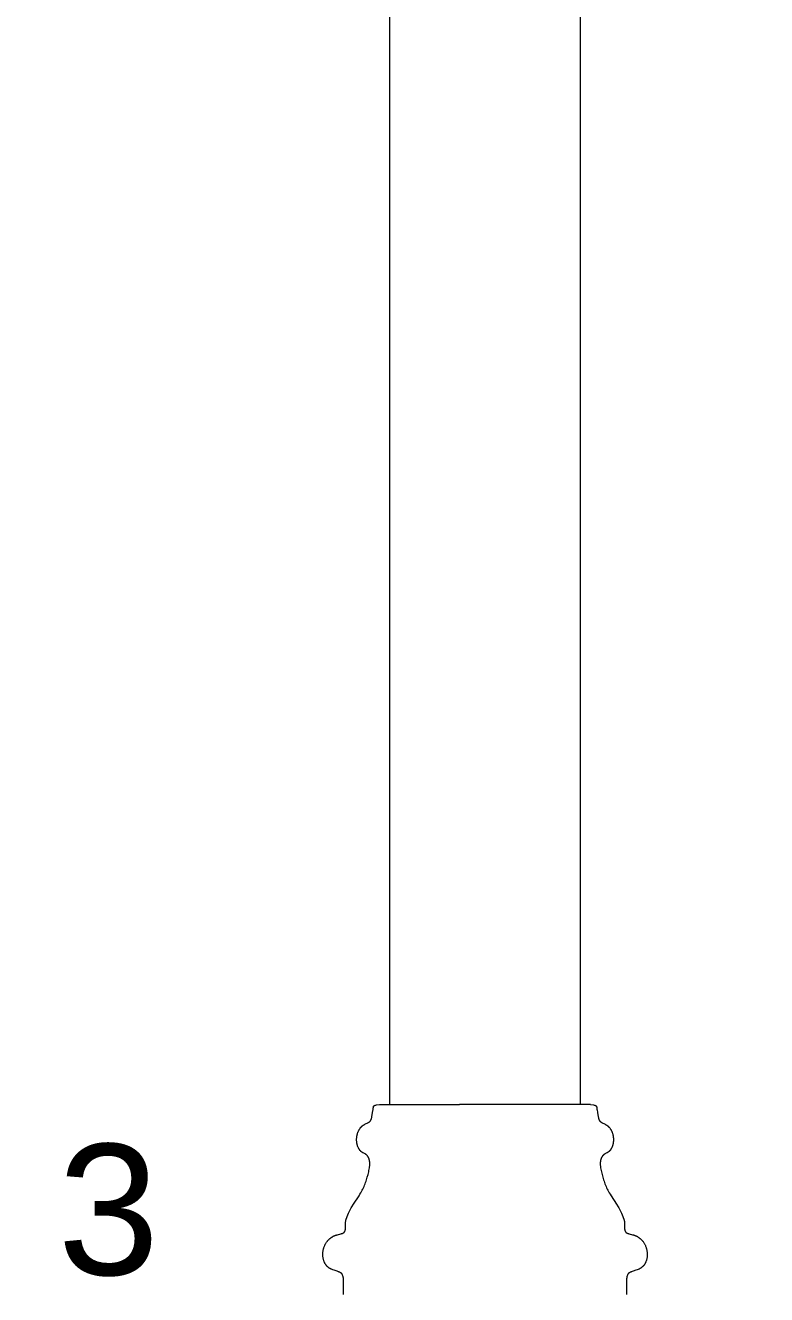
# Model space of a CAD drawing. Header units: inches. Extents: x -13 to 609, y -6 to 131.
# Drawn here: x 525.91 to 535.12, y 71.59 to 87.35 of the extents above; entities that cross this region are included whole.
import ezdxf

# ---------------------------------------------------------------- set-up
doc = ezdxf.new("R2010")
doc.units = ezdxf.units.IN
doc.header["$PDSIZE"] = -1
doc.layers.add('ZANO_R', color=7, linetype='Continuous', lineweight=0)
doc.styles.add('Arial', font='arial.ttf')
doc.styles.get("Standard").update_dxf_attribs({"font": 'ARIALUNI.TTF'})
doc.dimstyles.new('amerykanie', dxfattribs={"dimtxt": 50, "dimasz": 50, "dimexe": 0.5, "dimexo": 0.5, "dimgap": 1, "dimtad": 1, "dimdec": 0, "dimzin": 0, "dimlunit": 5, "dimtxsty": 'Standard', "dimcen": 0.09, "dimclrd": 1, "dimclre": 1, "dimclrt": 1, "dimazin": 0, "dimtfac": 1, "dimtdec": 0, "dimtmove": 0, "dimatfit": 3, "dimfxl": 1, "dimtzin": 0, "dimarcsym": 1})

# ---------------------------------------------------------------- blocks, each defined once
blk = doc.blocks.new('*D459')
at = {"layer": 'Defpoints', "color": 0}
for p in [(533.122, 67.832), (530.126, 65.842), (533.122, 65.842)]:
    blk.add_point(p, dxfattribs=at)
at = {"layer": 'ZANO_R', "color": 1, "lineweight": -2}
for p, q in [((525.914, 71.304), (527.978, 71.304)), ((527.978, 71.304), (531.624, 67.832)), ((530.126, 66.342), (530.126, 68.332)), ((533.122, 66.342), (533.122, 68.332)), ((529.126, 67.832), (528.126, 67.832)), ((530.126, 67.832), (533.122, 67.832)), ((534.122, 67.832), (535.122, 67.832))]:
    blk.add_line(p, q, dxfattribs=at)
at = {"layer": 'ZANO_R', "color": 1}
for points in [[(529.126, 67.665), (529.126, 67.998), (530.126, 67.832)], [(534.122, 67.998), (534.122, 67.665), (533.122, 67.832)]]:
    blk.add_solid(points, dxfattribs=at)
at = {"layer": 'ZANO_R', "color": 1, "insert": (526.946, 72.635), "char_height": 1.625, "attachment_point": 5, "style": 'Arial'}
blk.add_mtext('3', dxfattribs=at)

msp = doc.modelspace()

# ---------------------------------------------------------------- linework, layer by layer
at = {"layer": 'ZANO_R'}
for p, q in [((530.43693, 101.39293), (530.43693, 73.95198)), ((532.81095, 73.95198), (532.81095, 101.39293)), ((530.23708, 73.91827), (530.2373, 73.92035)), ((530.2373, 73.92035), (530.23745, 73.9214)), ((530.23745, 73.9214), (530.23763, 73.92246)), ((530.23763, 73.92246), (530.23773, 73.92299)), ((530.23773, 73.92299), (530.23785, 73.92352)), ((530.23785, 73.92352), (530.23797, 73.92404)), ((530.23797, 73.92404), (530.23811, 73.92457)), ((530.23811, 73.92457), (530.23826, 73.9251)), ((530.23826, 73.9251), (530.23842, 73.92562)), ((530.23842, 73.92562), (530.2386, 73.92614)), ((530.2386, 73.92614), (530.23879, 73.92666)), ((530.23879, 73.92666), (530.23899, 73.92717)), ((530.23899, 73.92717), (530.23922, 73.92768)), ((530.23922, 73.92768), (530.23946, 73.92819)), ((530.23946, 73.92819), (530.23972, 73.92869)), ((530.23972, 73.92869), (530.24, 73.92918)), ((530.24, 73.92918), (530.24014, 73.92943)), ((530.24014, 73.92943), (530.2403, 73.92968)), ((530.2403, 73.92968), (530.24045, 73.92992)), ((530.24045, 73.92992), (530.24061, 73.93016)), ((530.24061, 73.93016), (530.24078, 73.9304)), ((530.24078, 73.9304), (530.24095, 73.93064)), ((530.24095, 73.93064), (530.24113, 73.93088)), ((530.24113, 73.93088), (530.24132, 73.93111)), ((530.24132, 73.93111), (530.24151, 73.93134)), ((530.24151, 73.93134), (530.2417, 73.93157)), ((530.2417, 73.93157), (530.2419, 73.9318)), ((530.2419, 73.9318), (530.24211, 73.93203)), ((530.24211, 73.93203), (530.24232, 73.93226)), ((530.24232, 73.93226), (530.24254, 73.93248)), ((530.24254, 73.93248), (530.24287, 73.9328)), ((530.24287, 73.9328), (530.24321, 73.93311)), ((530.24321, 73.93311), (530.24357, 73.93342)), ((530.24357, 73.93342), (530.24394, 73.93373)), ((530.24394, 73.93373), (530.24432, 73.93403)), ((530.24432, 73.93403), (530.24472, 73.93432)), ((530.24472, 73.93432), (530.24512, 73.93461)), ((530.24512, 73.93461), (530.24554, 73.9349)), ((530.24554, 73.9349), (530.24597, 73.93518)), ((530.24597, 73.93518), (530.24641, 73.93546)), ((530.24641, 73.93546), (530.24732, 73.93601)), ((530.24732, 73.93601), (530.24827, 73.93653)), ((530.24827, 73.93653), (530.24925, 73.93704)), ((530.24925, 73.93704), (530.25027, 73.93753)), ((530.25027, 73.93753), (530.25131, 73.93801)), ((530.25131, 73.93801), (530.25238, 73.93847)), ((530.25238, 73.93847), (530.25347, 73.93892)), ((530.25347, 73.93892), (530.2557, 73.93976)), ((530.2557, 73.93976), (530.25798, 73.94054)), ((530.25798, 73.94054), (530.26028, 73.94127)), ((530.26028, 73.94127), (530.26257, 73.94193)), ((530.26257, 73.94193), (530.26704, 73.94311)), ((530.26704, 73.94311), (530.27475, 73.94486)), ((530.27475, 73.94486), (530.31187, 73.95198)), ((530.31195, 73.95198), (530.31188, 73.95198)), ((530.31188, 73.95198), (530.31188, 73.95198)), ((530.31188, 73.95198), (530.31205, 73.95198)), ((530.31205, 73.95198), (530.31312, 73.95198)), ((530.31312, 73.95198), (530.31809, 73.95198)), ((530.31809, 73.95198), (530.33894, 73.95198)), ((530.33894, 73.95198), (530.41942, 73.95198)), ((530.41942, 73.95198), (530.68643, 73.95198)), ((530.68643, 73.95198), (531.30697, 73.95198)), ((532.25526, 73.95198), (531.30697, 73.95198)), ((532.73977, 73.95198), (532.25526, 73.95198)), ((532.88662, 73.95198), (532.73977, 73.95198)), ((532.92411, 73.95198), (532.88662, 73.95198)), ((532.93325, 73.95198), (532.92411, 73.95198)), ((532.93542, 73.95198), (532.93325, 73.95198)), ((532.9359, 73.95198), (532.93542, 73.95198)), ((532.93599, 73.95198), (532.9359, 73.95198)), ((532.93599, 73.95198), (532.93599, 73.95198)), ((532.936, 73.95198), (532.97313, 73.94486)), ((532.97313, 73.94486), (532.98084, 73.94311)), ((532.98084, 73.94311), (532.9853, 73.94193)), ((532.9853, 73.94193), (532.9876, 73.94127)), ((532.9876, 73.94127), (532.9899, 73.94054)), ((532.9899, 73.94054), (532.99218, 73.93976)), ((532.99218, 73.93976), (532.99441, 73.93892)), ((532.99441, 73.93892), (532.9955, 73.93847)), ((532.9955, 73.93847), (532.99656, 73.93801)), ((532.99656, 73.93801), (532.99761, 73.93753)), ((532.99761, 73.93753), (532.99862, 73.93704)), ((532.99862, 73.93704), (532.99961, 73.93653)), ((532.99961, 73.93653), (533.00055, 73.93601)), ((533.00055, 73.93601), (533.00146, 73.93546)), ((533.00146, 73.93546), (533.0019, 73.93518)), ((533.0019, 73.93518), (533.00233, 73.9349)), ((533.00233, 73.9349), (533.00275, 73.93461)), ((533.00275, 73.93461), (533.00316, 73.93432)), ((533.00316, 73.93432), (533.00355, 73.93403)), ((533.00355, 73.93403), (533.00394, 73.93373)), ((533.00394, 73.93373), (533.00431, 73.93342)), ((533.00431, 73.93342), (533.00466, 73.93311)), ((533.00466, 73.93311), (533.005, 73.9328)), ((533.005, 73.9328), (533.00533, 73.93248)), ((533.00533, 73.93248), (533.00555, 73.93226)), ((533.00555, 73.93226), (533.00577, 73.93203)), ((533.00577, 73.93203), (533.00597, 73.9318)), ((533.00597, 73.9318), (533.00617, 73.93157)), ((533.00617, 73.93157), (533.00637, 73.93134)), ((533.00637, 73.93134), (533.00656, 73.93111)), ((533.00656, 73.93111), (533.00674, 73.93088)), ((533.00674, 73.93088), (533.00692, 73.93064)), ((533.00692, 73.93064), (533.00709, 73.9304)), ((533.00709, 73.9304), (533.00726, 73.93016)), ((533.00726, 73.93016), (533.00742, 73.92992)), ((533.00742, 73.92992), (533.00758, 73.92968)), ((533.00758, 73.92968), (533.00773, 73.92943)), ((533.00773, 73.92943), (533.00788, 73.92918)), ((533.00788, 73.92918), (533.00816, 73.92869)), ((533.00816, 73.92869), (533.00841, 73.92819)), ((533.00841, 73.92819), (533.00866, 73.92768)), ((533.00866, 73.92768), (533.00888, 73.92717)), ((533.00888, 73.92717), (533.00909, 73.92666)), ((533.00909, 73.92666), (533.00928, 73.92614)), ((533.00928, 73.92614), (533.00946, 73.92562)), ((533.00946, 73.92562), (533.00962, 73.9251)), ((533.00962, 73.9251), (533.00977, 73.92457)), ((533.00977, 73.92457), (533.0099, 73.92404)), ((533.0099, 73.92404), (533.01003, 73.92352)), ((533.01003, 73.92352), (533.01014, 73.92299)), ((533.01014, 73.92299), (533.01025, 73.92246)), ((533.01025, 73.92246), (533.01042, 73.9214)), ((533.01042, 73.9214), (533.01057, 73.92035)), ((533.01057, 73.92035), (533.01079, 73.91827)), ((530.20775, 73.76054), (530.20836, 73.76204)), ((530.20836, 73.76204), (530.20896, 73.7636)), ((530.20896, 73.7636), (530.20955, 73.7652)), ((530.20955, 73.7652), (530.21069, 73.76855)), ((530.21069, 73.76855), (530.21179, 73.77213)), ((530.21179, 73.77213), (530.21285, 73.77593)), ((530.21285, 73.77593), (530.21389, 73.77998)), ((530.21389, 73.77998), (530.21591, 73.78885)), ((530.21591, 73.78885), (530.21791, 73.79884)), ((530.21791, 73.79884), (530.22652, 73.84964)), ((530.22652, 73.84964), (530.23404, 73.89001)), ((530.23404, 73.89001), (530.23501, 73.89691)), ((530.23501, 73.89691), (530.23594, 73.90538)), ((530.23594, 73.90538), (530.23708, 73.91827)), ((533.01079, 73.91827), (533.01193, 73.90538)), ((533.01193, 73.90538), (533.01287, 73.89691)), ((533.01287, 73.89691), (533.01384, 73.89001)), ((533.01384, 73.89001), (533.0149, 73.88383)), ((533.0149, 73.88383), (533.02135, 73.84964)), ((533.02135, 73.84964), (533.02996, 73.79884)), ((533.02996, 73.79884), (533.03196, 73.78885)), ((533.03196, 73.78885), (533.03398, 73.77998)), ((533.03398, 73.77998), (533.03502, 73.77593)), ((533.03502, 73.77593), (533.03609, 73.77213)), ((533.03609, 73.77213), (533.03719, 73.76855)), ((533.03719, 73.76855), (533.03833, 73.7652)), ((533.03833, 73.7652), (533.03891, 73.7636)), ((533.03891, 73.7636), (533.03952, 73.76204)), ((533.03952, 73.76204), (533.04013, 73.76054)), ((530.04356, 73.60121), (530.04568, 73.60693)), ((530.04568, 73.60693), (530.04795, 73.61258)), ((530.04795, 73.61258), (530.05035, 73.61815)), ((530.05035, 73.61815), (530.0529, 73.62363)), ((530.0529, 73.62363), (530.0556, 73.62902)), ((530.0556, 73.62902), (530.05844, 73.63432)), ((530.05844, 73.63432), (530.06143, 73.63951)), ((530.06143, 73.63951), (530.06456, 73.64459)), ((530.06456, 73.64459), (530.06783, 73.64955)), ((530.06783, 73.64955), (530.07125, 73.65439)), ((530.07125, 73.65439), (530.07482, 73.65911)), ((530.07482, 73.65911), (530.07853, 73.6637)), ((530.07853, 73.6637), (530.08239, 73.66814)), ((530.08239, 73.66814), (530.08438, 73.67031)), ((530.08438, 73.67031), (530.0864, 73.67245)), ((530.0864, 73.67245), (530.08845, 73.67454)), ((530.08845, 73.67454), (530.09055, 73.6766)), ((530.09055, 73.6766), (530.09268, 73.67862)), ((530.09268, 73.67862), (530.09485, 73.68059)), ((530.09485, 73.68059), (530.09705, 73.68253)), ((530.09705, 73.68253), (530.09929, 73.68443)), ((530.09929, 73.68443), (530.10157, 73.68629)), ((530.10157, 73.68629), (530.10389, 73.6881)), ((530.10389, 73.6881), (530.10734, 73.69068)), ((530.10734, 73.69068), (530.11087, 73.69317)), ((530.11087, 73.69317), (530.11445, 73.69557)), ((530.11445, 73.69557), (530.11807, 73.69789)), ((530.11807, 73.69789), (530.12171, 73.70012)), ((530.12171, 73.70012), (530.12538, 73.70228)), ((530.12538, 73.70228), (530.1327, 73.70636)), ((530.1327, 73.70636), (530.13994, 73.71017)), ((530.13994, 73.71017), (530.16748, 73.72371)), ((530.16748, 73.72371), (530.17413, 73.72713)), ((530.17413, 73.72713), (530.17719, 73.72879)), ((530.17719, 73.72879), (530.18009, 73.73044)), ((530.18009, 73.73044), (530.18282, 73.73208)), ((530.18282, 73.73208), (530.18541, 73.73374)), ((530.18541, 73.73374), (530.18665, 73.73457)), ((530.18665, 73.73457), (530.18785, 73.73541)), ((530.18785, 73.73541), (530.18902, 73.73626)), ((530.18902, 73.73626), (530.19015, 73.73713)), ((530.19015, 73.73713), (530.19125, 73.738)), ((530.19125, 73.738), (530.19232, 73.73889)), ((530.19232, 73.73889), (530.19336, 73.73979)), ((530.19336, 73.73979), (530.19437, 73.74071)), ((530.19437, 73.74071), (530.19535, 73.74165)), ((530.19535, 73.74165), (530.1963, 73.74261)), ((530.1963, 73.74261), (530.19722, 73.74359)), ((530.19722, 73.74359), (530.19812, 73.7446)), ((530.19812, 73.7446), (530.19899, 73.74563)), ((530.19899, 73.74563), (530.19984, 73.74669)), ((530.19984, 73.74669), (530.20066, 73.74777)), ((530.20066, 73.74777), (530.20146, 73.74889)), ((530.20146, 73.74889), (530.20224, 73.75003)), ((530.20224, 73.75003), (530.20299, 73.75121)), ((530.20299, 73.75121), (530.20372, 73.75243)), ((530.20372, 73.75243), (530.20444, 73.75368)), ((530.20444, 73.75368), (530.20513, 73.75497)), ((530.20513, 73.75497), (530.20581, 73.7563)), ((530.20581, 73.7563), (530.20647, 73.75767)), ((530.20647, 73.75767), (530.20712, 73.75908)), ((530.20712, 73.75908), (530.20775, 73.76054)), ((533.04013, 73.76054), (533.04076, 73.75908)), ((533.04076, 73.75908), (533.0414, 73.75767)), ((533.0414, 73.75767), (533.04206, 73.7563)), ((533.04206, 73.7563), (533.04274, 73.75497)), ((533.04274, 73.75497), (533.04344, 73.75368)), ((533.04344, 73.75368), (533.04415, 73.75243)), ((533.04415, 73.75243), (533.04488, 73.75121)), ((533.04488, 73.75121), (533.04564, 73.75003)), ((533.04564, 73.75003), (533.04642, 73.74889)), ((533.04642, 73.74889), (533.04721, 73.74777)), ((533.04721, 73.74777), (533.04804, 73.74669)), ((533.04804, 73.74669), (533.04888, 73.74563)), ((533.04888, 73.74563), (533.04975, 73.7446)), ((533.04975, 73.7446), (533.05065, 73.74359)), ((533.05065, 73.74359), (533.05157, 73.74261)), ((533.05157, 73.74261), (533.05252, 73.74165)), ((533.05252, 73.74165), (533.0535, 73.74071)), ((533.0535, 73.74071), (533.05451, 73.73979)), ((533.05451, 73.73979), (533.05555, 73.73889)), ((533.05555, 73.73889), (533.05662, 73.738)), ((533.05662, 73.738), (533.05772, 73.73713)), ((533.05772, 73.73713), (533.05886, 73.73626)), ((533.05886, 73.73626), (533.06003, 73.73541)), ((533.06003, 73.73541), (533.06123, 73.73457)), ((533.06123, 73.73457), (533.06247, 73.73374)), ((533.06247, 73.73374), (533.06505, 73.73208)), ((533.06505, 73.73208), (533.06779, 73.73044)), ((533.06779, 73.73044), (533.07069, 73.72879)), ((533.07069, 73.72879), (533.07375, 73.72713)), ((533.07375, 73.72713), (533.0804, 73.72371)), ((533.0804, 73.72371), (533.10794, 73.71017)), ((533.10794, 73.71017), (533.11517, 73.70636)), ((533.11517, 73.70636), (533.1225, 73.70228)), ((533.1225, 73.70228), (533.12616, 73.70012)), ((533.12616, 73.70012), (533.12981, 73.69789)), ((533.12981, 73.69789), (533.13343, 73.69557)), ((533.13343, 73.69557), (533.13701, 73.69317)), ((533.13701, 73.69317), (533.14053, 73.69068)), ((533.14053, 73.69068), (533.14399, 73.6881)), ((533.14399, 73.6881), (533.1463, 73.68629)), ((533.1463, 73.68629), (533.14858, 73.68443)), ((533.14858, 73.68443), (533.15082, 73.68253)), ((533.15082, 73.68253), (533.15303, 73.68059)), ((533.15303, 73.68059), (533.15519, 73.67862)), ((533.15519, 73.67862), (533.15733, 73.6766)), ((533.15733, 73.6766), (533.15942, 73.67454)), ((533.15942, 73.67454), (533.16148, 73.67245)), ((533.16148, 73.67245), (533.1635, 73.67031)), ((533.1635, 73.67031), (533.16548, 73.66814)), ((533.16548, 73.66814), (533.16934, 73.6637)), ((533.16934, 73.6637), (533.17305, 73.65911)), ((533.17305, 73.65911), (533.17662, 73.65439)), ((533.17662, 73.65439), (533.18004, 73.64955)), ((533.18004, 73.64955), (533.18332, 73.64459)), ((533.18332, 73.64459), (533.18645, 73.63951)), ((533.18645, 73.63951), (533.18943, 73.63432)), ((533.18943, 73.63432), (533.19227, 73.62902)), ((533.19227, 73.62902), (533.19497, 73.62363)), ((533.19497, 73.62363), (533.19752, 73.61815)), ((533.19752, 73.61815), (533.19993, 73.61258)), ((533.19993, 73.61258), (533.20219, 73.60693)), ((533.20219, 73.60693), (533.20431, 73.60121)), ((530.02884, 73.51645), (530.02898, 73.52261)), ((530.02885, 73.5103), (530.02884, 73.51645)), ((530.029, 73.50416), (530.02885, 73.5103)), ((530.02898, 73.52261), (530.02925, 73.52878)), ((530.02929, 73.49805), (530.029, 73.50416)), ((530.02925, 73.52878), (530.02966, 73.53495)), ((530.02971, 73.49197), (530.02929, 73.49805)), ((530.02966, 73.53495), (530.03022, 73.54112)), ((530.03028, 73.48592), (530.02971, 73.49197)), ((530.03022, 73.54112), (530.03091, 73.54727)), ((530.03099, 73.47992), (530.03028, 73.48592)), ((530.03091, 73.54727), (530.03175, 73.55341)), ((530.03183, 73.47396), (530.03099, 73.47992)), ((530.03175, 73.55341), (530.03273, 73.55953)), ((530.03281, 73.46805), (530.03183, 73.47396)), ((530.03273, 73.55953), (530.03385, 73.56561)), ((530.03394, 73.4622), (530.03281, 73.46805)), ((530.03385, 73.56561), (530.03511, 73.57166)), ((530.0352, 73.45641), (530.03394, 73.4622)), ((530.03511, 73.57166), (530.03652, 73.57768)), ((530.03659, 73.4507), (530.0352, 73.45641)), ((530.03652, 73.57768), (530.03806, 73.58364)), ((530.03813, 73.44506), (530.03659, 73.4507)), ((530.03806, 73.58364), (530.03975, 73.58956)), ((530.03975, 73.58956), (530.04159, 73.59541)), ((530.04159, 73.59541), (530.04356, 73.60121)), ((533.20431, 73.60121), (533.20629, 73.59541)), ((533.20629, 73.59541), (533.20812, 73.58956)), ((533.20812, 73.58956), (533.20981, 73.58364)), ((533.21128, 73.4507), (533.20975, 73.44506)), ((533.20981, 73.58364), (533.21136, 73.57768)), ((533.21268, 73.45641), (533.21128, 73.4507)), ((533.21136, 73.57768), (533.21276, 73.57166)), ((533.21394, 73.4622), (533.21268, 73.45641)), ((533.21276, 73.57166), (533.21403, 73.56561)), ((533.21506, 73.46805), (533.21394, 73.4622)), ((533.21403, 73.56561), (533.21515, 73.55953)), ((533.21604, 73.47396), (533.21506, 73.46805)), ((533.21515, 73.55953), (533.21613, 73.55341)), ((533.21689, 73.47992), (533.21604, 73.47396)), ((533.21613, 73.55341), (533.21696, 73.54727)), ((533.21759, 73.48592), (533.21689, 73.47992)), ((533.21696, 73.54727), (533.21766, 73.54112)), ((533.21816, 73.49197), (533.21759, 73.48592)), ((533.21766, 73.54112), (533.21821, 73.53495)), ((533.21859, 73.49805), (533.21816, 73.49197)), ((533.21821, 73.53495), (533.21863, 73.52878)), ((533.21888, 73.50416), (533.21859, 73.49805)), ((533.21863, 73.52878), (533.2189, 73.52261)), ((533.21902, 73.5103), (533.21888, 73.50416)), ((533.2189, 73.52261), (533.21903, 73.51645)), ((533.21903, 73.51645), (533.21902, 73.5103)), ((530.0398, 73.4395), (530.03813, 73.44506)), ((530.04161, 73.43403), (530.0398, 73.4395)), ((530.04356, 73.42865), (530.04161, 73.43403)), ((530.04565, 73.42337), (530.04356, 73.42865)), ((530.04787, 73.41819), (530.04565, 73.42337)), ((530.05022, 73.41312), (530.04787, 73.41819)), ((530.05272, 73.40817), (530.05022, 73.41312)), ((530.05535, 73.40335), (530.05272, 73.40817)), ((530.05811, 73.39864), (530.05535, 73.40335)), ((530.06101, 73.39408), (530.05811, 73.39864)), ((530.06251, 73.39184), (530.06101, 73.39408)), ((530.06405, 73.38965), (530.06251, 73.39184)), ((530.06562, 73.38749), (530.06405, 73.38965)), ((530.06722, 73.38536), (530.06562, 73.38749)), ((530.06886, 73.38328), (530.06722, 73.38536)), ((530.07053, 73.38123), (530.06886, 73.38328)), ((530.07223, 73.37922), (530.07053, 73.38123)), ((530.07397, 73.37725), (530.07223, 73.37922)), ((530.07574, 73.37532), (530.07397, 73.37725)), ((530.07754, 73.37344), (530.07574, 73.37532)), ((530.07938, 73.37159), (530.07754, 73.37344)), ((530.08125, 73.36979), (530.07938, 73.37159)), ((530.08315, 73.36803), (530.08125, 73.36979)), ((530.08509, 73.36632), (530.08315, 73.36803)), ((530.08706, 73.36465), (530.08509, 73.36632)), ((530.08907, 73.36302), (530.08706, 73.36465)), ((530.09111, 73.36144), (530.08907, 73.36302)), ((530.09318, 73.35991), (530.09111, 73.36144)), ((530.09528, 73.35843), (530.09318, 73.35991)), ((530.09742, 73.35699), (530.09528, 73.35843)), ((530.10029, 73.35518), (530.09742, 73.35699)), ((530.1032, 73.35344), (530.10029, 73.35518)), ((530.10615, 73.35176), (530.1032, 73.35344)), ((530.10913, 73.35014), (530.10615, 73.35176)), ((530.12719, 73.34091), (530.10913, 73.35014)), ((530.13306, 73.33777), (530.12719, 73.34091)), ((530.13593, 73.33615), (530.13306, 73.33777)), ((530.13874, 73.33446), (530.13593, 73.33615)), ((530.14149, 73.33272), (530.13874, 73.33446)), ((530.14416, 73.3309), (530.14149, 73.33272)), ((530.14541, 73.32999), (530.14416, 73.3309)), ((530.14665, 73.32907), (530.14541, 73.32999)), ((530.14906, 73.32716), (530.14665, 73.32907)), ((530.1514, 73.32518), (530.14906, 73.32716)), ((530.15366, 73.32313), (530.1514, 73.32518)), ((530.15585, 73.32101), (530.15366, 73.32313)), ((530.15797, 73.31882), (530.15585, 73.32101)), ((530.16001, 73.31657), (530.15797, 73.31882)), ((530.16199, 73.31425), (530.16001, 73.31657)), ((530.16389, 73.31188), (530.16199, 73.31425)), ((530.16573, 73.30944), (530.16389, 73.31188)), ((530.1675, 73.30695), (530.16573, 73.30944)), ((530.16919, 73.30441), (530.1675, 73.30695)), ((530.17083, 73.30181), (530.16919, 73.30441)), ((530.17239, 73.29917), (530.17083, 73.30181)), ((530.17389, 73.29648), (530.17239, 73.29917)), ((530.17533, 73.29375), (530.17389, 73.29648)), ((530.1767, 73.29098), (530.17533, 73.29375)), ((530.17801, 73.28817), (530.1767, 73.29098)), ((533.07118, 73.29098), (533.06987, 73.28817)), ((533.07255, 73.29375), (533.07118, 73.29098)), ((533.07398, 73.29648), (533.07255, 73.29375)), ((533.07548, 73.29917), (533.07398, 73.29648)), ((533.07705, 73.30181), (533.07548, 73.29917)), ((533.07868, 73.30441), (533.07705, 73.30181)), ((533.08038, 73.30695), (533.07868, 73.30441)), ((533.08215, 73.30944), (533.08038, 73.30695)), ((533.08398, 73.31188), (533.08215, 73.30944)), ((533.08589, 73.31425), (533.08398, 73.31188)), ((533.08786, 73.31657), (533.08589, 73.31425)), ((533.08991, 73.31882), (533.08786, 73.31657)), ((533.09202, 73.32101), (533.08991, 73.31882)), ((533.09421, 73.32313), (533.09202, 73.32101)), ((533.09648, 73.32518), (533.09421, 73.32313)), ((533.09882, 73.32716), (533.09648, 73.32518)), ((533.10123, 73.32907), (533.09882, 73.32716)), ((533.10246, 73.32999), (533.10123, 73.32907)), ((533.10372, 73.3309), (533.10246, 73.32999)), ((533.10639, 73.33272), (533.10372, 73.3309)), ((533.10913, 73.33446), (533.10639, 73.33272)), ((533.11195, 73.33615), (533.10913, 73.33446)), ((533.11481, 73.33777), (533.11195, 73.33615)), ((533.12068, 73.34091), (533.11481, 73.33777)), ((533.13874, 73.35014), (533.12068, 73.34091)), ((533.14173, 73.35176), (533.13874, 73.35014)), ((533.14468, 73.35344), (533.14173, 73.35176)), ((533.14759, 73.35518), (533.14468, 73.35344)), ((533.15045, 73.35699), (533.14759, 73.35518)), ((533.15259, 73.35843), (533.15045, 73.35699)), ((533.1547, 73.35991), (533.15259, 73.35843)), ((533.15677, 73.36144), (533.1547, 73.35991)), ((533.15881, 73.36302), (533.15677, 73.36144)), ((533.16081, 73.36465), (533.15881, 73.36302)), ((533.16278, 73.36632), (533.16081, 73.36465)), ((533.16472, 73.36803), (533.16278, 73.36632)), ((533.16662, 73.36979), (533.16472, 73.36803)), ((533.1685, 73.37159), (533.16662, 73.36979)), ((533.17033, 73.37344), (533.1685, 73.37159)), ((533.17214, 73.37532), (533.17033, 73.37344)), ((533.17391, 73.37725), (533.17214, 73.37532)), ((533.17565, 73.37922), (533.17391, 73.37725)), ((533.17735, 73.38123), (533.17565, 73.37922)), ((533.17902, 73.38328), (533.17735, 73.38123)), ((533.18065, 73.38536), (533.17902, 73.38328)), ((533.18226, 73.38749), (533.18065, 73.38536)), ((533.18383, 73.38965), (533.18226, 73.38749)), ((533.18536, 73.39184), (533.18383, 73.38965)), ((533.18686, 73.39408), (533.18536, 73.39184)), ((533.18976, 73.39864), (533.18686, 73.39408)), ((533.19253, 73.40335), (533.18976, 73.39864)), ((533.19516, 73.40817), (533.19253, 73.40335)), ((533.19765, 73.41312), (533.19516, 73.40817)), ((533.20001, 73.41819), (533.19765, 73.41312)), ((533.20223, 73.42337), (533.20001, 73.41819)), ((533.20431, 73.42865), (533.20223, 73.42337)), ((533.20626, 73.43403), (533.20431, 73.42865)), ((533.20807, 73.4395), (533.20626, 73.43403)), ((533.20975, 73.44506), (533.20807, 73.4395)), ((530.17925, 73.28532), (530.17801, 73.28817)), ((530.18044, 73.28243), (530.17925, 73.28532)), ((530.18156, 73.27952), (530.18044, 73.28243)), ((530.18263, 73.27658), (530.18156, 73.27952)), ((530.18239, 73.13051), (530.18563, 73.14637)), ((530.18363, 73.27361), (530.18263, 73.27658)), ((530.18458, 73.27061), (530.18363, 73.27361)), ((530.18547, 73.26759), (530.18458, 73.27061)), ((530.18631, 73.26456), (530.18547, 73.26759)), ((530.18563, 73.14637), (530.18845, 73.16255)), ((530.18708, 73.2615), (530.18631, 73.26456)), ((530.18781, 73.25843), (530.18708, 73.2615)), ((530.18909, 73.25226), (530.18781, 73.25843)), ((530.18845, 73.16255), (530.18966, 73.17075)), ((530.19017, 73.24605), (530.18909, 73.25226)), ((530.18966, 73.17075), (530.19069, 73.17901)), ((530.19078, 73.24186), (530.19017, 73.24605)), ((530.19069, 73.17901), (530.19153, 73.18731)), ((530.19129, 73.23766), (530.19078, 73.24186)), ((530.19173, 73.23345), (530.19129, 73.23766)), ((530.19153, 73.18731), (530.19216, 73.19566)), ((530.19207, 73.22925), (530.19173, 73.23345)), ((530.19234, 73.22504), (530.19207, 73.22925)), ((530.19216, 73.19566), (530.19255, 73.20403)), ((530.19253, 73.22084), (530.19234, 73.22504)), ((530.19268, 73.21243), (530.19253, 73.22084)), ((530.19255, 73.20403), (530.19268, 73.21243)), ((533.05535, 73.22084), (533.0552, 73.21243)), ((533.0552, 73.21243), (533.05533, 73.20403)), ((533.05533, 73.20403), (533.05572, 73.19566)), ((533.05553, 73.22504), (533.05535, 73.22084)), ((533.0558, 73.22925), (533.05553, 73.22504)), ((533.05572, 73.19566), (533.05634, 73.18731)), ((533.05615, 73.23345), (533.0558, 73.22925)), ((533.05658, 73.23766), (533.05615, 73.23345)), ((533.05634, 73.18731), (533.05718, 73.17901)), ((533.0571, 73.24186), (533.05658, 73.23766)), ((533.05771, 73.24605), (533.0571, 73.24186)), ((533.05718, 73.17901), (533.05822, 73.17075)), ((533.05878, 73.25226), (533.05771, 73.24605)), ((533.05822, 73.17075), (533.05942, 73.16255)), ((533.06007, 73.25843), (533.05878, 73.25226)), ((533.05942, 73.16255), (533.06225, 73.14637)), ((533.06079, 73.2615), (533.06007, 73.25843)), ((533.06157, 73.26456), (533.06079, 73.2615)), ((533.0624, 73.26759), (533.06157, 73.26456)), ((533.06225, 73.14637), (533.06548, 73.13051)), ((533.06329, 73.27061), (533.0624, 73.26759)), ((533.06424, 73.27361), (533.06329, 73.27061)), ((533.06525, 73.27658), (533.06424, 73.27361)), ((533.06631, 73.27952), (533.06525, 73.27658)), ((533.06744, 73.28243), (533.06631, 73.27952)), ((533.06862, 73.28532), (533.06744, 73.28243)), ((533.06987, 73.28817), (533.06862, 73.28532)), ((530.13385, 72.96475), (530.13993, 72.9809)), ((530.13993, 72.9809), (530.1457, 72.99716)), ((530.1457, 72.99716), (530.15117, 73.01355)), ((530.15117, 73.01355), (530.16131, 73.04673)), ((530.16131, 73.04673), (530.17051, 73.08054)), ((530.17051, 73.08054), (530.17893, 73.11507)), ((530.17893, 73.11507), (530.18239, 73.13051)), ((533.06548, 73.13051), (533.06895, 73.11507)), ((533.06895, 73.11507), (533.07737, 73.08054)), ((533.07737, 73.08054), (533.08657, 73.04673)), ((533.08657, 73.04673), (533.0967, 73.01355)), ((533.0967, 73.01355), (533.10218, 72.99716)), ((533.10218, 72.99716), (533.10794, 72.9809)), ((533.10794, 72.9809), (533.11402, 72.96475)), ((529.99027, 72.71392), (530.05884, 72.81806)), ((530.05884, 72.81806), (530.06993, 72.83578)), ((530.06993, 72.83578), (530.08081, 72.85403)), ((530.08081, 72.85403), (530.08965, 72.86967)), ((530.08965, 72.86967), (530.09804, 72.88536)), ((530.09804, 72.88536), (530.10599, 72.90109)), ((530.10599, 72.90109), (530.11353, 72.91689)), ((530.11353, 72.91689), (530.12067, 72.93276)), ((530.12067, 72.93276), (530.12744, 72.94871)), ((530.12744, 72.94871), (530.13385, 72.96475)), ((533.11402, 72.96475), (533.12044, 72.94871)), ((533.12044, 72.94871), (533.1272, 72.93276)), ((533.1272, 72.93276), (533.13435, 72.91689)), ((533.13435, 72.91689), (533.14189, 72.90109)), ((533.14189, 72.90109), (533.14984, 72.88536)), ((533.14984, 72.88536), (533.15822, 72.86967)), ((533.15822, 72.86967), (533.16706, 72.85403)), ((533.16706, 72.85403), (533.17795, 72.83578)), ((533.17795, 72.83578), (533.18904, 72.81806)), ((533.18904, 72.81806), (533.25761, 72.71392)), ((529.9526, 72.64924), (529.9614, 72.66539)), ((529.9614, 72.66539), (529.97058, 72.68149)), ((529.97058, 72.68149), (529.99027, 72.71392)), ((533.25761, 72.71392), (533.27729, 72.68149)), ((533.27729, 72.68149), (533.28647, 72.66539)), ((533.28647, 72.66539), (533.29527, 72.64924)), ((529.8928, 72.49994), (529.89397, 72.50591)), ((529.89397, 72.50591), (529.89532, 72.5119)), ((529.89532, 72.5119), (529.89683, 72.5179)), ((529.89683, 72.5179), (529.89849, 72.5239)), ((529.89849, 72.5239), (529.90029, 72.5299)), ((529.90029, 72.5299), (529.90221, 72.53589)), ((529.90221, 72.53589), (529.90636, 72.5478)), ((529.90636, 72.5478), (529.91084, 72.55956)), ((529.91084, 72.55956), (529.92037, 72.58239)), ((529.92037, 72.58239), (529.92807, 72.59963)), ((529.92807, 72.59963), (529.93598, 72.61645)), ((529.93598, 72.61645), (529.94414, 72.63296)), ((529.94414, 72.63296), (529.9526, 72.64924)), ((533.29527, 72.64924), (533.30373, 72.63296)), ((533.30373, 72.63296), (533.31189, 72.61645)), ((533.31189, 72.61645), (533.3198, 72.59963)), ((533.3198, 72.59963), (533.32751, 72.58239)), ((533.32751, 72.58239), (533.33703, 72.55956)), ((533.33703, 72.55956), (533.34151, 72.5478)), ((533.34151, 72.5478), (533.34567, 72.53589)), ((533.34567, 72.53589), (533.34759, 72.5299)), ((533.34759, 72.5299), (533.34938, 72.5239)), ((533.34938, 72.5239), (533.35104, 72.5179)), ((533.35104, 72.5179), (533.35255, 72.5119)), ((533.35255, 72.5119), (533.3539, 72.50591)), ((533.3539, 72.50591), (533.35508, 72.49994)), ((529.7921, 72.33397), (529.83312, 72.34391)), ((529.83312, 72.34391), (529.83782, 72.34521)), ((529.83782, 72.34521), (529.84256, 72.34663)), ((529.84256, 72.34663), (529.84726, 72.34818)), ((529.84726, 72.34818), (529.84957, 72.34901)), ((529.84957, 72.34901), (529.85184, 72.34988)), ((529.85184, 72.34988), (529.85407, 72.35078)), ((529.85407, 72.35078), (529.85623, 72.35173)), ((529.85623, 72.35173), (529.85833, 72.35272)), ((529.85833, 72.35272), (529.86035, 72.35375)), ((529.86035, 72.35375), (529.86136, 72.3543)), ((529.86136, 72.3543), (529.86235, 72.35486)), ((529.86235, 72.35486), (529.86332, 72.35544)), ((529.86332, 72.35544), (529.86427, 72.35602)), ((529.86427, 72.35602), (529.8652, 72.35662)), ((529.8652, 72.35662), (529.8661, 72.35723)), ((529.8661, 72.35723), (529.86699, 72.35785)), ((529.86699, 72.35785), (529.86785, 72.35848)), ((529.86785, 72.35848), (529.8687, 72.35912)), ((529.8687, 72.35912), (529.86952, 72.35977)), ((529.86952, 72.35977), (529.87032, 72.36043)), ((529.87032, 72.36043), (529.8711, 72.3611)), ((529.8711, 72.3611), (529.87187, 72.36178)), ((529.87187, 72.36178), (529.87261, 72.36247)), ((529.87261, 72.36247), (529.87333, 72.36317)), ((529.87333, 72.36317), (529.87404, 72.36388)), ((529.87404, 72.36388), (529.87472, 72.3646)), ((529.87472, 72.3646), (529.87539, 72.36533)), ((529.87539, 72.36533), (529.87604, 72.36607)), ((529.87604, 72.36607), (529.87667, 72.36682)), ((529.87667, 72.36682), (529.87729, 72.36757)), ((529.87729, 72.36757), (529.87788, 72.36834)), ((529.87788, 72.36834), (529.87846, 72.36911)), ((529.87846, 72.36911), (529.87902, 72.36989)), ((529.87902, 72.36989), (529.87957, 72.37068)), ((529.87957, 72.37068), (529.8801, 72.37148)), ((529.8801, 72.37148), (529.88061, 72.37228)), ((529.88061, 72.37228), (529.88111, 72.3731)), ((529.88111, 72.3731), (529.88159, 72.37392)), ((529.88159, 72.37392), (529.88205, 72.37475)), ((529.88205, 72.37475), (529.8825, 72.37558)), ((529.8825, 72.37558), (529.88294, 72.37643)), ((529.88294, 72.37643), (529.88376, 72.37814)), ((529.88376, 72.37814), (529.88453, 72.37987)), ((529.88453, 72.37987), (529.88524, 72.38163)), ((529.88524, 72.38163), (529.8859, 72.38342)), ((529.8859, 72.38342), (529.88651, 72.38523)), ((529.88651, 72.38523), (529.88707, 72.38707)), ((529.88707, 72.38707), (529.88758, 72.38892)), ((529.88758, 72.38892), (529.88804, 72.3908)), ((529.88804, 72.3908), (529.88847, 72.3927)), ((529.88847, 72.3927), (529.88885, 72.39461)), ((529.88885, 72.39461), (529.88919, 72.39655)), ((529.88919, 72.39655), (529.88949, 72.39849)), ((529.88949, 72.39849), (529.88975, 72.40046)), ((529.88975, 72.40046), (529.88999, 72.40244)), ((529.88979, 72.46693), (529.8899, 72.47219)), ((529.88985, 72.45638), (529.88979, 72.46693)), ((529.89085, 72.4211), (529.88985, 72.45638)), ((529.8899, 72.47219), (529.89013, 72.47747)), ((529.88999, 72.40244), (529.89036, 72.40643)), ((529.89013, 72.47747), (529.8905, 72.48277)), ((529.89036, 72.40643), (529.89065, 72.41125)), ((529.8905, 72.48277), (529.89103, 72.4881)), ((529.89065, 72.41125), (529.89081, 72.41615)), ((529.89081, 72.41615), (529.89085, 72.4211)), ((529.89103, 72.4881), (529.89181, 72.494)), ((529.89181, 72.494), (529.8928, 72.49994)), ((533.35508, 72.49994), (533.35606, 72.494)), ((533.35606, 72.494), (533.35684, 72.4881)), ((533.35684, 72.4881), (533.35737, 72.48277)), ((533.35802, 72.45638), (533.35702, 72.4211)), ((533.35702, 72.4211), (533.35707, 72.41615)), ((533.35707, 72.41615), (533.35723, 72.41125)), ((533.35723, 72.41125), (533.35752, 72.40643)), ((533.35737, 72.48277), (533.35774, 72.47747)), ((533.35752, 72.40643), (533.35789, 72.40244)), ((533.35774, 72.47747), (533.35797, 72.47219)), ((533.35789, 72.40244), (533.35812, 72.40046)), ((533.35797, 72.47219), (533.35808, 72.46693)), ((533.35808, 72.46693), (533.35802, 72.45638)), ((533.35812, 72.40046), (533.35839, 72.39849)), ((533.35839, 72.39849), (533.35869, 72.39655)), ((533.35869, 72.39655), (533.35903, 72.39461)), ((533.35903, 72.39461), (533.35941, 72.3927)), ((533.35941, 72.3927), (533.35983, 72.3908)), ((533.35983, 72.3908), (533.3603, 72.38892)), ((533.3603, 72.38892), (533.36081, 72.38707)), ((533.36081, 72.38707), (533.36136, 72.38523)), ((533.36136, 72.38523), (533.36197, 72.38342)), ((533.36197, 72.38342), (533.36263, 72.38163)), ((533.36263, 72.38163), (533.36334, 72.37987)), ((533.36334, 72.37987), (533.36411, 72.37814)), ((533.36411, 72.37814), (533.36494, 72.37643)), ((533.36494, 72.37643), (533.36537, 72.37558)), ((533.36537, 72.37558), (533.36582, 72.37475)), ((533.36582, 72.37475), (533.36629, 72.37392)), ((533.36629, 72.37392), (533.36677, 72.3731)), ((533.36677, 72.3731), (533.36726, 72.37228)), ((533.36726, 72.37228), (533.36778, 72.37148)), ((533.36778, 72.37148), (533.36831, 72.37068)), ((533.36831, 72.37068), (533.36885, 72.36989)), ((533.36885, 72.36989), (533.36941, 72.36911)), ((533.36941, 72.36911), (533.36999, 72.36834)), ((533.36999, 72.36834), (533.37059, 72.36757)), ((533.37059, 72.36757), (533.3712, 72.36682)), ((533.3712, 72.36682), (533.37183, 72.36607)), ((533.37183, 72.36607), (533.37248, 72.36533)), ((533.37248, 72.36533), (533.37315, 72.3646)), ((533.37315, 72.3646), (533.37384, 72.36388)), ((533.37384, 72.36388), (533.37454, 72.36317)), ((533.37454, 72.36317), (533.37527, 72.36247)), ((533.37527, 72.36247), (533.37601, 72.36178)), ((533.37601, 72.36178), (533.37677, 72.3611)), ((533.37677, 72.3611), (533.37755, 72.36043)), ((533.37755, 72.36043), (533.37836, 72.35977)), ((533.37836, 72.35977), (533.37918, 72.35912)), ((533.37918, 72.35912), (533.38002, 72.35848)), ((533.38002, 72.35848), (533.38089, 72.35785)), ((533.38089, 72.35785), (533.38177, 72.35723)), ((533.38177, 72.35723), (533.38268, 72.35662)), ((533.38268, 72.35662), (533.3836, 72.35602)), ((533.3836, 72.35602), (533.38455, 72.35544)), ((533.38455, 72.35544), (533.38552, 72.35486)), ((533.38552, 72.35486), (533.38651, 72.3543)), ((533.38651, 72.3543), (533.38753, 72.35375)), ((533.38753, 72.35375), (533.38955, 72.35272)), ((533.38955, 72.35272), (533.39164, 72.35173)), ((533.39164, 72.35173), (533.39381, 72.35078)), ((533.39381, 72.35078), (533.39603, 72.34988)), ((533.39603, 72.34988), (533.3983, 72.34901)), ((533.3983, 72.34901), (533.40061, 72.34818)), ((533.40061, 72.34818), (533.40531, 72.34663)), ((533.40531, 72.34663), (533.41005, 72.34521)), ((533.41005, 72.34521), (533.41475, 72.34391)), ((533.41475, 72.34391), (533.45578, 72.33397)), ((529.62614, 72.18357), (529.62909, 72.19115)), ((529.62909, 72.19115), (529.63229, 72.19865)), ((529.63229, 72.19865), (529.63572, 72.20605)), ((529.63572, 72.20605), (529.63939, 72.21336)), ((529.63939, 72.21336), (529.6433, 72.22056)), ((529.6433, 72.22056), (529.64745, 72.22765)), ((529.64745, 72.22765), (529.65184, 72.2346)), ((529.65184, 72.2346), (529.65647, 72.24143)), ((529.65647, 72.24143), (529.66134, 72.24811)), ((529.66134, 72.24811), (529.66645, 72.25463)), ((529.66645, 72.25463), (529.66909, 72.25783)), ((529.66909, 72.25783), (529.6718, 72.261)), ((529.6718, 72.261), (529.67457, 72.26411)), ((529.67457, 72.26411), (529.6774, 72.26719)), ((529.6774, 72.26719), (529.68029, 72.27022)), ((529.68029, 72.27022), (529.68324, 72.2732)), ((529.68324, 72.2732), (529.68625, 72.27614)), ((529.68625, 72.27614), (529.68932, 72.27903)), ((529.68932, 72.27903), (529.69245, 72.28187)), ((529.69245, 72.28187), (529.69565, 72.28466)), ((529.69565, 72.28466), (529.6989, 72.2874)), ((529.6989, 72.2874), (529.70222, 72.29008)), ((529.70222, 72.29008), (529.7056, 72.29272)), ((529.7056, 72.29272), (529.70903, 72.29529)), ((529.70903, 72.29529), (529.71254, 72.29781)), ((529.71254, 72.29781), (529.7161, 72.30028)), ((529.7161, 72.30028), (529.71972, 72.30268)), ((529.71972, 72.30268), (529.72341, 72.30503)), ((529.72341, 72.30503), (529.72715, 72.30732)), ((529.72715, 72.30732), (529.73096, 72.30954)), ((529.73096, 72.30954), (529.73483, 72.3117)), ((529.73483, 72.3117), (529.73877, 72.3138)), ((529.73877, 72.3138), (529.74276, 72.31584)), ((529.74276, 72.31584), (529.74682, 72.3178)), ((529.74682, 72.3178), (529.75094, 72.3197)), ((529.75094, 72.3197), (529.75512, 72.32154)), ((529.75512, 72.32154), (529.75936, 72.3233)), ((529.75936, 72.3233), (529.76367, 72.32499)), ((529.76367, 72.32499), (529.76804, 72.32662)), ((529.76804, 72.32662), (529.77247, 72.32816)), ((529.77247, 72.32816), (529.77696, 72.32964)), ((529.77696, 72.32964), (529.78152, 72.33104)), ((529.78152, 72.33104), (529.78679, 72.33255)), ((529.78679, 72.33255), (529.7921, 72.33397)), ((533.45578, 72.33397), (533.46108, 72.33255)), ((533.46108, 72.33255), (533.46636, 72.33104)), ((533.46636, 72.33104), (533.47091, 72.32964)), ((533.47091, 72.32964), (533.47541, 72.32816)), ((533.47541, 72.32816), (533.47984, 72.32662)), ((533.47984, 72.32662), (533.48421, 72.32499)), ((533.48421, 72.32499), (533.48851, 72.3233)), ((533.48851, 72.3233), (533.49276, 72.32154)), ((533.49276, 72.32154), (533.49694, 72.3197)), ((533.49694, 72.3197), (533.50106, 72.3178)), ((533.50106, 72.3178), (533.50511, 72.31584)), ((533.50511, 72.31584), (533.50911, 72.3138)), ((533.50911, 72.3138), (533.51304, 72.3117)), ((533.51304, 72.3117), (533.51691, 72.30954)), ((533.51691, 72.30954), (533.52072, 72.30732)), ((533.52072, 72.30732), (533.52447, 72.30503)), ((533.52447, 72.30503), (533.52815, 72.30268)), ((533.52815, 72.30268), (533.53178, 72.30028)), ((533.53178, 72.30028), (533.53534, 72.29781)), ((533.53534, 72.29781), (533.53884, 72.29529)), ((533.53884, 72.29529), (533.54228, 72.29272)), ((533.54228, 72.29272), (533.54566, 72.29008)), ((533.54566, 72.29008), (533.54897, 72.2874)), ((533.54897, 72.2874), (533.55223, 72.28466)), ((533.55223, 72.28466), (533.55542, 72.28187)), ((533.55542, 72.28187), (533.55856, 72.27903)), ((533.55856, 72.27903), (533.56163, 72.27614)), ((533.56163, 72.27614), (533.56464, 72.2732)), ((533.56464, 72.2732), (533.56759, 72.27022)), ((533.56759, 72.27022), (533.57048, 72.26719)), ((533.57048, 72.26719), (533.57331, 72.26411)), ((533.57331, 72.26411), (533.57607, 72.261)), ((533.57607, 72.261), (533.57878, 72.25783)), ((533.57878, 72.25783), (533.58143, 72.25463)), ((533.58143, 72.25463), (533.58654, 72.24811)), ((533.58654, 72.24811), (533.59141, 72.24143)), ((533.59141, 72.24143), (533.59604, 72.2346)), ((533.59604, 72.2346), (533.60043, 72.22765)), ((533.60043, 72.22765), (533.60458, 72.22056)), ((533.60458, 72.22056), (533.60848, 72.21336)), ((533.60848, 72.21336), (533.61216, 72.20605)), ((533.61216, 72.20605), (533.61559, 72.19865)), ((533.61559, 72.19865), (533.61878, 72.19115)), ((533.61878, 72.19115), (533.62174, 72.18357)), ((529.60897, 72.09064), (529.60915, 72.09842)), ((529.60901, 72.08285), (529.60897, 72.09064)), ((529.60928, 72.07507), (529.60901, 72.08285)), ((529.60915, 72.09842), (529.60956, 72.10618)), ((529.60978, 72.0673), (529.60928, 72.07507)), ((529.60956, 72.10618), (529.61018, 72.11391)), ((529.61051, 72.05955), (529.60978, 72.0673)), ((529.61018, 72.11391), (529.61103, 72.12161)), ((529.61148, 72.05183), (529.61051, 72.05955)), ((529.61103, 72.12161), (529.61208, 72.12927)), ((529.61269, 72.04416), (529.61148, 72.05183)), ((529.61208, 72.12927), (529.61334, 72.13686)), ((529.61415, 72.03654), (529.61269, 72.04416)), ((529.61334, 72.13686), (529.61489, 72.14475)), ((529.61585, 72.02898), (529.61415, 72.03654)), ((529.61489, 72.14475), (529.61667, 72.1526)), ((529.6178, 72.02149), (529.61585, 72.02898)), ((529.61667, 72.1526), (529.61868, 72.16042)), ((529.61868, 72.16042), (529.62093, 72.16819)), ((529.62093, 72.16819), (529.62342, 72.17591)), ((529.62342, 72.17591), (529.62614, 72.18357)), ((533.62174, 72.18357), (533.62446, 72.17591)), ((533.62446, 72.17591), (533.62694, 72.16819)), ((533.62694, 72.16819), (533.62919, 72.16042)), ((533.62919, 72.16042), (533.63121, 72.1526)), ((533.63203, 72.02898), (533.63008, 72.02149)), ((533.63121, 72.1526), (533.63299, 72.14475)), ((533.63373, 72.03654), (533.63203, 72.02898)), ((533.63299, 72.14475), (533.63453, 72.13686)), ((533.63518, 72.04416), (533.63373, 72.03654)), ((533.63453, 72.13686), (533.6358, 72.12927)), ((533.63639, 72.05183), (533.63518, 72.04416)), ((533.6358, 72.12927), (533.63685, 72.12161)), ((533.63737, 72.05955), (533.63639, 72.05183)), ((533.63685, 72.12161), (533.63769, 72.11391)), ((533.6381, 72.0673), (533.63737, 72.05955)), ((533.63769, 72.11391), (533.63832, 72.10618)), ((533.6386, 72.07507), (533.6381, 72.0673)), ((533.63832, 72.10618), (533.63872, 72.09842)), ((533.63887, 72.08285), (533.6386, 72.07507)), ((533.63872, 72.09842), (533.63891, 72.09064)), ((533.63891, 72.09064), (533.63887, 72.08285)), ((529.62, 72.01408), (529.6178, 72.02149)), ((529.62226, 72.00732), (529.62, 72.01408)), ((529.62475, 72.00064), (529.62226, 72.00732)), ((529.62746, 71.99406), (529.62475, 72.00064)), ((529.6289, 71.99081), (529.62746, 71.99406)), ((529.6304, 71.98758), (529.6289, 71.99081)), ((529.63195, 71.98439), (529.6304, 71.98758)), ((529.63357, 71.98123), (529.63195, 71.98439)), ((529.63524, 71.9781), (529.63357, 71.98123)), ((529.63697, 71.975), (529.63524, 71.9781)), ((529.63876, 71.97194), (529.63697, 71.975)), ((529.64061, 71.96892), (529.63876, 71.97194)), ((529.64251, 71.96593), (529.64061, 71.96892)), ((529.64448, 71.96299), (529.64251, 71.96593)), ((529.6465, 71.96009), (529.64448, 71.96299)), ((529.64859, 71.95723), (529.6465, 71.96009)), ((529.65074, 71.95442), (529.64859, 71.95723)), ((529.65294, 71.95165), (529.65074, 71.95442)), ((529.65521, 71.94893), (529.65294, 71.95165)), ((529.65753, 71.94626), (529.65521, 71.94893)), ((529.65992, 71.94365), (529.65753, 71.94626)), ((529.66237, 71.94108), (529.65992, 71.94365)), ((529.66488, 71.93857), (529.66237, 71.94108)), ((529.66745, 71.93611), (529.66488, 71.93857)), ((529.67009, 71.93372), (529.66745, 71.93611)), ((529.67278, 71.93138), (529.67009, 71.93372)), ((529.67554, 71.9291), (529.67278, 71.93138)), ((529.67837, 71.92688), (529.67554, 71.9291)), ((529.68125, 71.92472), (529.67837, 71.92688)), ((529.6842, 71.92264), (529.68125, 71.92472)), ((529.68779, 71.92024), (529.6842, 71.92264)), ((529.69146, 71.91793), (529.68779, 71.92024)), ((529.6952, 71.91571), (529.69146, 71.91793)), ((529.69903, 71.91358), (529.6952, 71.91571)), ((529.70292, 71.91153), (529.69903, 71.91358)), ((529.70689, 71.90955), (529.70292, 71.91153)), ((529.71093, 71.90763), (529.70689, 71.90955)), ((529.71504, 71.90578), (529.71093, 71.90763)), ((529.72346, 71.90223), (529.71504, 71.90578)), ((529.73214, 71.89886), (529.72346, 71.90223)), ((529.75019, 71.89249), (529.73214, 71.89886)), ((529.78541, 71.88083), (529.75019, 71.89249)), ((529.79684, 71.87677), (529.78541, 71.88083)), ((529.80298, 71.87445), (529.79684, 71.87677)), ((529.80954, 71.87179), (529.80298, 71.87445)), ((529.81291, 71.87033), (529.80954, 71.87179)), ((529.81631, 71.86879), (529.81291, 71.87033)), ((533.43496, 71.87033), (533.43157, 71.86879)), ((533.43833, 71.87179), (533.43496, 71.87033)), ((533.44489, 71.87445), (533.43833, 71.87179)), ((533.45103, 71.87677), (533.44489, 71.87445)), ((533.46246, 71.88083), (533.45103, 71.87677)), ((533.49769, 71.89249), (533.46246, 71.88083)), ((533.51574, 71.89886), (533.49769, 71.89249)), ((533.52441, 71.90223), (533.51574, 71.89886)), ((533.53283, 71.90578), (533.52441, 71.90223)), ((533.53694, 71.90763), (533.53283, 71.90578)), ((533.54098, 71.90955), (533.53694, 71.90763)), ((533.54495, 71.91153), (533.54098, 71.90955)), ((533.54885, 71.91358), (533.54495, 71.91153)), ((533.55267, 71.91571), (533.54885, 71.91358)), ((533.55642, 71.91793), (533.55267, 71.91571)), ((533.56009, 71.92024), (533.55642, 71.91793)), ((533.56368, 71.92264), (533.56009, 71.92024)), ((533.56662, 71.92472), (533.56368, 71.92264)), ((533.56951, 71.92688), (533.56662, 71.92472)), ((533.57233, 71.9291), (533.56951, 71.92688)), ((533.57509, 71.93138), (533.57233, 71.9291)), ((533.57779, 71.93372), (533.57509, 71.93138)), ((533.58042, 71.93611), (533.57779, 71.93372)), ((533.58299, 71.93857), (533.58042, 71.93611)), ((533.5855, 71.94108), (533.58299, 71.93857)), ((533.58795, 71.94365), (533.5855, 71.94108)), ((533.59034, 71.94626), (533.58795, 71.94365)), ((533.59267, 71.94893), (533.59034, 71.94626)), ((533.59493, 71.95165), (533.59267, 71.94893)), ((533.59714, 71.95442), (533.59493, 71.95165)), ((533.59928, 71.95723), (533.59714, 71.95442)), ((533.60137, 71.96009), (533.59928, 71.95723)), ((533.6034, 71.96299), (533.60137, 71.96009)), ((533.60536, 71.96593), (533.6034, 71.96299)), ((533.60727, 71.96892), (533.60536, 71.96593)), ((533.60912, 71.97194), (533.60727, 71.96892)), ((533.6109, 71.975), (533.60912, 71.97194)), ((533.61264, 71.9781), (533.6109, 71.975)), ((533.61431, 71.98123), (533.61264, 71.9781)), ((533.61592, 71.98439), (533.61431, 71.98123)), ((533.61748, 71.98758), (533.61592, 71.98439)), ((533.61898, 71.99081), (533.61748, 71.98758)), ((533.62042, 71.99406), (533.61898, 71.99081)), ((533.62313, 72.00064), (533.62042, 71.99406)), ((533.62561, 72.00732), (533.62313, 72.00064)), ((533.62788, 72.01408), (533.62561, 72.00732)), ((533.63008, 72.02149), (533.62788, 72.01408)), ((529.8197, 71.86716), (529.81631, 71.86879)), ((529.82307, 71.86545), (529.8197, 71.86716)), ((529.82638, 71.86364), (529.82307, 71.86545)), ((529.82961, 71.86174), (529.82638, 71.86364)), ((529.83118, 71.86076), (529.82961, 71.86174)), ((529.83273, 71.85976), (529.83118, 71.86076)), ((529.83424, 71.85873), (529.83273, 71.85976)), ((529.83572, 71.85767), (529.83424, 71.85873)), ((529.83715, 71.8566), (529.83572, 71.85767)), ((529.83855, 71.8555), (529.83715, 71.8566)), ((529.83989, 71.85437), (529.83855, 71.8555)), ((529.84119, 71.85322), (529.83989, 71.85437)), ((529.84243, 71.85205), (529.84119, 71.85322)), ((529.84362, 71.85085), (529.84243, 71.85205)), ((529.84419, 71.85024), (529.84362, 71.85085)), ((529.84474, 71.84963), (529.84419, 71.85024)), ((529.84528, 71.84901), (529.84474, 71.84963)), ((529.8458, 71.84838), (529.84528, 71.84901)), ((529.84636, 71.84768), (529.8458, 71.84838)), ((529.84691, 71.84697), (529.84636, 71.84768)), ((529.84743, 71.84626), (529.84691, 71.84697)), ((529.84793, 71.84554), (529.84743, 71.84626)), ((529.84842, 71.84481), (529.84793, 71.84554)), ((529.84889, 71.84408), (529.84842, 71.84481)), ((529.84934, 71.84335), (529.84889, 71.84408)), ((529.84978, 71.84261), (529.84934, 71.84335)), ((529.8506, 71.84112), (529.84978, 71.84261)), ((529.85137, 71.83963), (529.8506, 71.84112)), ((529.85208, 71.83813), (529.85137, 71.83963)), ((529.85274, 71.83663), (529.85208, 71.83813)), ((529.85336, 71.83513), (529.85274, 71.83663)), ((529.85394, 71.83364), (529.85336, 71.83513)), ((529.85499, 71.83069), (529.85394, 71.83364)), ((529.85678, 71.82503), (529.85499, 71.83069)), ((529.86098, 71.81078), (529.85678, 71.82503)), ((529.86182, 71.8076), (529.86098, 71.81078)), ((529.86259, 71.80448), (529.86182, 71.8076)), ((529.86327, 71.80137), (529.86259, 71.80448)), ((529.86389, 71.79823), (529.86327, 71.80137)), ((529.86444, 71.795), (529.86389, 71.79823)), ((529.86492, 71.79164), (529.86444, 71.795)), ((529.86534, 71.78811), (529.86492, 71.79164)), ((529.8657, 71.78435), (529.86534, 71.78811)), ((529.86542, 71.58978), (529.86672, 71.72009)), ((529.866, 71.78033), (529.8657, 71.78435)), ((529.86625, 71.77598), (529.866, 71.78033)), ((529.86661, 71.76615), (529.86625, 71.77598)), ((529.86672, 71.72009), (529.86661, 71.76615)), ((533.38126, 71.76615), (533.38115, 71.72009)), ((533.38115, 71.72009), (533.38246, 71.58978)), ((533.38162, 71.77598), (533.38126, 71.76615)), ((533.38187, 71.78033), (533.38162, 71.77598)), ((533.38218, 71.78435), (533.38187, 71.78033)), ((533.38254, 71.78811), (533.38218, 71.78435)), ((533.38296, 71.79164), (533.38254, 71.78811)), ((533.38344, 71.795), (533.38296, 71.79164)), ((533.38399, 71.79823), (533.38344, 71.795)), ((533.3846, 71.80137), (533.38399, 71.79823)), ((533.38529, 71.80448), (533.3846, 71.80137)), ((533.38605, 71.8076), (533.38529, 71.80448)), ((533.38689, 71.81078), (533.38605, 71.8076)), ((533.3911, 71.82503), (533.38689, 71.81078)), ((533.39289, 71.83069), (533.3911, 71.82503)), ((533.39394, 71.83364), (533.39289, 71.83069)), ((533.39451, 71.83513), (533.39394, 71.83364)), ((533.39513, 71.83663), (533.39451, 71.83513)), ((533.39579, 71.83813), (533.39513, 71.83663)), ((533.39651, 71.83963), (533.39579, 71.83813)), ((533.39727, 71.84112), (533.39651, 71.83963)), ((533.3981, 71.84261), (533.39727, 71.84112)), ((533.39853, 71.84335), (533.3981, 71.84261)), ((533.39899, 71.84408), (533.39853, 71.84335)), ((533.39946, 71.84481), (533.39899, 71.84408)), ((533.39994, 71.84554), (533.39946, 71.84481)), ((533.40045, 71.84626), (533.39994, 71.84554)), ((533.40097, 71.84697), (533.40045, 71.84626)), ((533.40151, 71.84768), (533.40097, 71.84697)), ((533.40207, 71.84838), (533.40151, 71.84768)), ((533.40259, 71.84901), (533.40207, 71.84838)), ((533.40313, 71.84963), (533.40259, 71.84901)), ((533.40369, 71.85024), (533.40313, 71.84963)), ((533.40426, 71.85085), (533.40369, 71.85024)), ((533.40544, 71.85205), (533.40426, 71.85085)), ((533.40669, 71.85322), (533.40544, 71.85205)), ((533.40798, 71.85437), (533.40669, 71.85322)), ((533.40933, 71.8555), (533.40798, 71.85437)), ((533.41072, 71.8566), (533.40933, 71.8555)), ((533.41216, 71.85767), (533.41072, 71.8566)), ((533.41363, 71.85873), (533.41216, 71.85767)), ((533.41514, 71.85976), (533.41363, 71.85873)), ((533.41669, 71.86076), (533.41514, 71.85976)), ((533.41827, 71.86174), (533.41669, 71.86076)), ((533.4215, 71.86364), (533.41827, 71.86174)), ((533.42481, 71.86545), (533.4215, 71.86364)), ((533.42817, 71.86716), (533.42481, 71.86545)), ((533.43157, 71.86879), (533.42817, 71.86716))]:
    msp.add_line(p, q, dxfattribs=at)

# ---------------------------------------------------------------- dimensions: what is measured, and where the dimension line sits
dim = msp.add_linear_dim(base=(533.12197, 67.83169), p1=(530.12591, 65.84174), p2=(533.12197, 65.84174), dimstyle='amerykanie', override={"dimtxt": 1.625, "dimasz": 1, "dimgap": 0.5, "dimdec": 4, "dimtxsty": 'Arial', "dimaunit": 1, "dimadec": 1, "dimtdec": 4, "dimtmove": 1, "dimfrac": 2}, dxfattribs=at)
dim.commit()
dim.dimension.update_dxf_attribs({"geometry": '*D459', "text_midpoint": (527.47813, 71.30432), "dimtype": 160})

doc.saveas('drawing.dxf')
